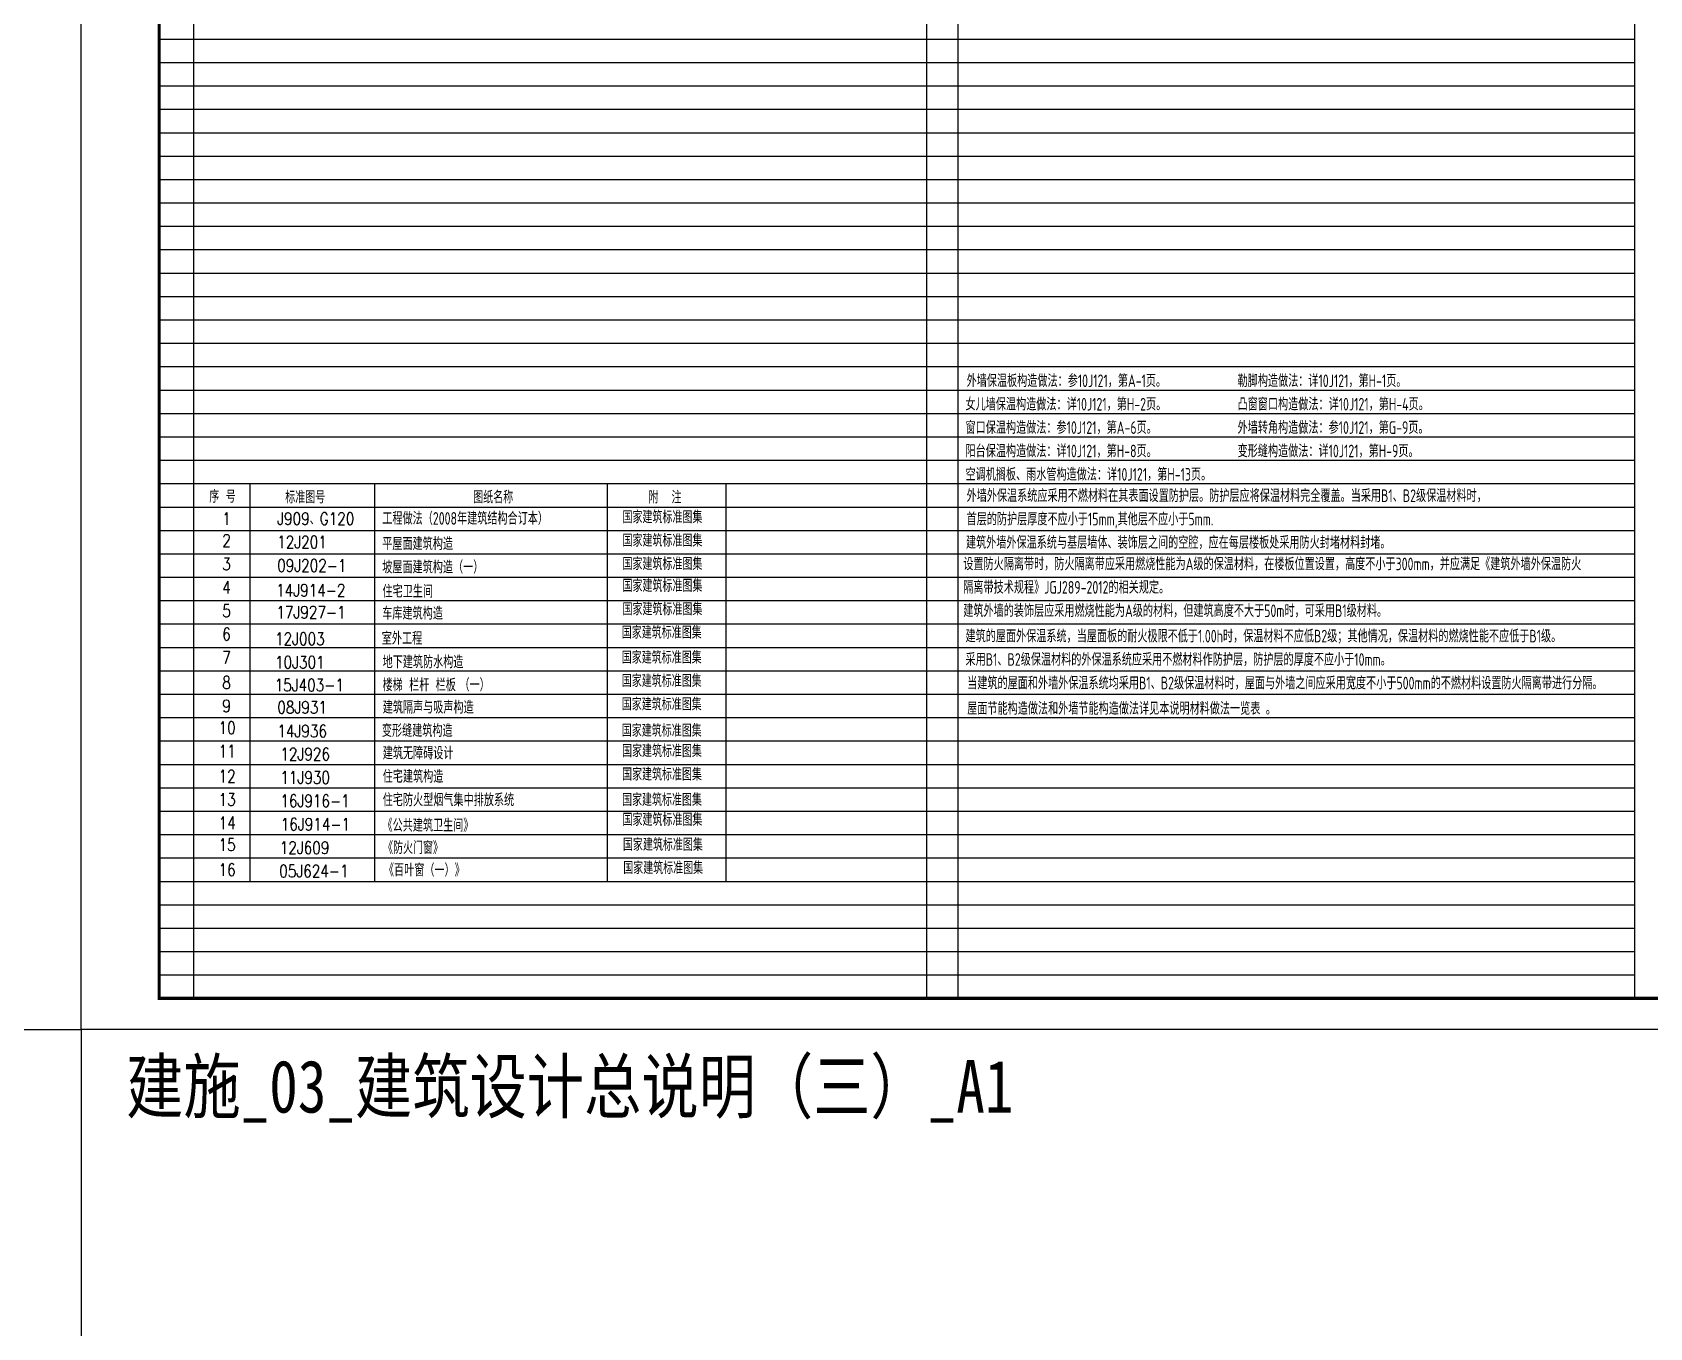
# Model space of a CAD drawing. Extents: x -518115 to 1124316, y -209821 to 1628073.
# Drawn here: x 812050 to 863890, y 1022475 to 1063998 of the extents above; entities that cross this region are included whole.
import ezdxf

# ---------------------------------------------------------------- set-up
doc = ezdxf.new("R2010")
doc.units = 0
doc.header["$LTSCALE"] = 1000
doc.header["$MEASUREMENT"] = 0
for name, color, linetype in [('Defpoint', 7, 'Continuous'), ('DOOR_FIRE_TEXT', 7, 'Continuous'), ('PUB_TEXT', 4, 'Continuous'), ('图框', 140, 'Continuous'), ('导图字', 7, 'Continuous')]:
    doc.layers.add(name, color=color, linetype=linetype)
doc.layers.add('yichutu', color=7, linetype='Continuous', true_color=0xffffff, plot=False)
doc.styles.add('_HZTXT', font='txt.shx', dxfattribs={"width": 0.8, "bigfont": 'hztxt.shx'})
doc.styles.add('文字说明', font='GBENOR', dxfattribs={"width": 0.8, "bigfont": 'HZTXT'})
doc.styles.add('黑体', font='')
doc.styles.get('黑体').set_extended_font_data('SimHei')

# ---------------------------------------------------------------- blocks, each defined once
blk = doc.blocks.new('TK')
at = {"layer": '图框'}
blk.add_lwpolyline([(465375, 548714), (549475, 548714), (549475, 489314), (465375, 489314)], close=True, dxfattribs=at)
blk.add_lwpolyline([(465375, 548714), (549475, 548714), (549475, 489314), (465375, 489314)], close=True, dxfattribs=at)
at = {"layer": '图框', "const_width": 100}
blk.add_lwpolyline([(548475, 490314), (548475, 547714), (467875, 547714), (467875, 490314)], close=True, dxfattribs=at)
blk = doc.blocks.new('yct-841-594-84100-59399.9999999999-100-1000.0')
at = {"layer": 'yichutu', "color": 7, "true_color": 0xffffff}
blk.add_lwpolyline([(0, 0), (0, 59400), (84100, 59400), (84100, 0)], close=True, dxfattribs=at)

msp = doc.modelspace()

# ---------------------------------------------------------------- linework, layer by layer
at = {"layer": 'Defpoint', "color": 252}
for p, q in [((817214.1, 1088532.1), (817214.1, 1033032.1)), ((817214.1, 1088532.1), (817214.1, 1050844.6)), ((840714.1, 1088532.1), (840714.1, 1033032.1)), ((841714.1, 1088532.1), (841714.1, 1033032.1)), ((863401.5, 1088532.1), (863401.5, 1033032.1)), ((841714.1, 1082532.1), (841714.1, 1044844.6)), ((816114.1, 1063782.1), (828383.4, 1063782.1)), ((817214.1, 1063782.1), (863401.5, 1063782.1)), ((816114.1, 1063032.1), (863401.5, 1063032.1)), ((816114.1, 1062282.1), (863401.5, 1062282.1)), ((816114.1, 1061532.1), (863401.5, 1061532.1)), ((816114.1, 1060782.1), (863401.5, 1060782.1)), ((816114.1, 1060032.1), (863401.5, 1060032.1)), ((816114.1, 1059282.1), (863401.5, 1059282.1)), ((816114.1, 1058532.1), (863401.5, 1058532.1)), ((816114.1, 1057782.1), (863401.5, 1057782.1)), ((816114.1, 1057032.1), (863401.5, 1057032.1)), ((816114.1, 1056282.1), (863401.5, 1056282.1)), ((816114.1, 1055532.1), (863401.5, 1055532.1)), ((816114.1, 1054782.1), (863401.5, 1054782.1)), ((816114.1, 1054032.1), (863401.5, 1054032.1)), ((816114.1, 1053282.1), (863401.5, 1053282.1)), ((816114.1, 1052532.1), (863401.5, 1052532.1)), ((816114.1, 1051782.1), (863401.5, 1051782.1)), ((816114.1, 1051032.1), (863401.5, 1051032.1)), ((816114.1, 1050282.1), (863401.5, 1050282.1)), ((816114.1, 1049532.1), (863401.5, 1049532.1)), ((817214.1, 1049532.1), (834276, 1049532.1)), ((819034.7, 1036782.1), (819034.7, 1049532.1)), ((823026.2, 1036782.1), (823026.2, 1049532.1)), ((830488.9, 1036782.1), (830488.9, 1049532.1)), ((834276, 1049532.1), (834276, 1036782.1)), ((816114.1, 1048782.1), (863401.5, 1048782.1)), ((817214.1, 1048782.1), (834276, 1048782.1)), ((816114.1, 1048032.1), (863401.5, 1048032.1)), ((817214.1, 1048032.1), (834276, 1048032.1)), ((816114.1, 1047282.1), (863401.5, 1047282.1)), ((817214.1, 1047282.1), (834276, 1047282.1)), ((816114.1, 1046532.1), (863401.5, 1046532.1)), ((817214.1, 1046532.1), (834276, 1046532.1)), ((816114.1, 1045782.1), (863401.5, 1045782.1)), ((817214.1, 1045782.1), (834276, 1045782.1)), ((816114.1, 1045032.1), (863401.5, 1045032.1)), ((817214.1, 1045032.1), (834276, 1045032.1)), ((816114.1, 1044282.1), (863401.5, 1044282.1)), ((817214.1, 1044282.1), (834276, 1044282.1)), ((816114.1, 1043532.1), (863401.5, 1043532.1)), ((817214.1, 1043532.1), (834276, 1043532.1)), ((816114.1, 1042782.1), (863401.5, 1042782.1)), ((817214.1, 1042782.1), (834276, 1042782.1)), ((816114.1, 1042032.1), (863401.5, 1042032.1)), ((817214.1, 1042032.1), (834276, 1042032.1)), ((816114.1, 1041282.1), (863401.5, 1041282.1)), ((817214.1, 1041282.1), (834276, 1041282.1)), ((816114.1, 1040532.1), (863401.5, 1040532.1)), ((817214.1, 1040532.1), (834276, 1040532.1)), ((816114.1, 1039782.1), (863401.5, 1039782.1)), ((817214.1, 1039782.1), (834276, 1039782.1)), ((816114.1, 1039032.1), (863401.5, 1039032.1)), ((817214.1, 1039032.1), (834276, 1039032.1)), ((816114.1, 1038282.1), (863401.5, 1038282.1)), ((816114.1, 1037532.1), (863401.5, 1037532.1)), ((816114.1, 1036782.1), (863401.5, 1036782.1)), ((816114.1, 1036032.1), (863401.5, 1036032.1)), ((816114.1, 1035282.1), (863401.5, 1035282.1)), ((816114.1, 1034532.1), (863401.5, 1034532.1)), ((816114.1, 1033782.1), (863401.5, 1033782.1)), ((816114.1, 1033032.1), (863401.5, 1033032.1))]:
    msp.add_line(p, q, dxfattribs=at)
at = {"layer": '图框', "color": 2}
msp.add_lwpolyline([(813614.1, 1014032.1), (782614.1, 1014032.1), (782614.1, 1032032.1), (813614.1, 1032032.1)], close=True, dxfattribs=at)

# ---------------------------------------------------------------- block references
msp.add_blockref('TK', (348239.1, 542718.4))
at = {"layer": 'yichutu'}
msp.add_blockref('yct-841-594-84100-59399.9999999999-100-1000.0', (813614.1, 1032032.1), dxfattribs=at)

# ---------------------------------------------------------------- texts
at = {"layer": 'DOOR_FIRE_TEXT', "color": 2, "style": '文字说明', "width": 0.8}
for s, p in [('外墙外保温系统应采用不燃材料在其表面设置防护层。防护层应将保温材料完全覆盖。当采用B1、B2级保温材料时，', (841996.7, 1048942.1)), ('首层的防护层厚度不应小于15mm,其他层不应小于5mm.', (841996.7, 1048192.1)), ('建筑外墙外保温系统与基层墙体、装饰层之间的空腔，应在每层楼板处采用防火封堵材料封堵。', (841976, 1047442.1)), ('设置防火隔离带时，防火隔离带应采用燃烧性能为A级的保温材料，在楼板位置设置，高度不小于300mm，并应满足《建筑外墙外保温防火', (841890.7, 1046754.5)), ('隔离带技术规程》JGJ289-2012的相关规定。', (841890.7, 1046004.5)), ('建筑外墙的装饰层应采用燃烧性能为A级的材料，但建筑高度不大于50m时，可采用B1级材料。', (841890.7, 1045254.5)), ('建筑的屋面外保温系统，当屋面板的耐火极限不低于1.00h时，保温材料不应低B2级；其他情况，保温材料的燃烧性能不应低于B1级。', (841961.9, 1044441.7)), ('采用B1、B2级保温材料的外保温系统应采用不燃材料作防护层，防护层的厚度不应小于10mm。', (841961.9, 1043691.7)), ('当建筑的屋面和外墙外保温系统均采用B1、B2级保温材料时，屋面与外墙之间应采用宽度不小于500mm的不燃材料设置防火隔离带进行分隔。', (842015.7, 1042936.8))]:
    msp.add_text(s, height=405, dxfattribs=at).set_placement(p)
at = {"layer": 'DOOR_FIRE_TEXT', "width": 0.8}
for s, height, style, p in [('工程做法（2008年建筑结构合订本）', 405, '文字说明', (823267.1, 1048214.3)), ('国家建筑标准图集', 400, '_HZTXT', (830966.9, 1048260)), ('平屋面建筑构造', 405, '文字说明', (823266, 1047402.3)), ('国家建筑标准图集', 400, '_HZTXT', (830966.9, 1047510)), ('国家建筑标准图集', 400, '_HZTXT', (830966.9, 1046760)), ('坡屋面建筑构造（一）', 405, '文字说明', (823266, 1046652.3)), ('住宅卫生间', 405, '文字说明', (823273.6, 1045875.4)), ('国家建筑标准图集', 400, '_HZTXT', (830966.9, 1046060)), ('车库建筑构造', 405, '文字说明', (823266, 1045172.7)), ('国家建筑标准图集', 400, '_HZTXT', (830966.9, 1045310)), ('室外工程', 405, '文字说明', (823250.9, 1044367.9)), ('国家建筑标准图集', 400, '_HZTXT', (830943.6, 1044560)), ('国家建筑标准图集', 400, '_HZTXT', (830943.6, 1043760)), ('地下建筑防水构造', 405, '文字说明', (823276.1, 1043612.7)), ('楼梯', 400, '_HZTXT', (823278.6, 1042877.2)), ('栏杆', 405, '文字说明', (824128.3, 1042877.2)), ('栏板', 405, '文字说明', (824977.9, 1042877.2)), ('（一）', 405, '文字说明', (825739.3, 1042877.2)), ('国家建筑标准图集', 400, '_HZTXT', (830943.6, 1043010)), ('建筑隔声与吸声构造', 405, '文字说明', (823281.1, 1042157.9)), ('国家建筑标准图集', 400, '_HZTXT', (830943.6, 1042260)), ('变形缝建筑构造', 405, '文字说明', (823253.4, 1041413.1)), ('国家建筑标准图集', 400, '_HZTXT', (830943.6, 1041415.6)), ('建筑无障碍设计', 405, '文字说明', (823281.1, 1040690.9)), ('国家建筑标准图集', 400, '_HZTXT', (830952.1, 1040762.9)), ('国家建筑标准图集', 400, '_HZTXT', (830952.1, 1040012.9)), ('住宅建筑构造', 405, '文字说明', (823281.1, 1039940.9)), ('住宅防火型烟气集中排放系统', 405, '文字说明', (823281.1, 1039190.9)), ('国家建筑标准图集', 400, '_HZTXT', (830952.1, 1039197.6)), ('国家建筑标准图集', 400, '_HZTXT', (830966.9, 1038560)), ('《公共建筑卫生间》', 405, '文字说明', (823273.6, 1038375.4)), ('《防火门窗》', 400, '_HZTXT', (823291.4, 1037660.9)), ('国家建筑标准图集', 400, '_HZTXT', (830981.6, 1037760)), ('《百叶窗（一）》', 405, '文字说明', (823319.2, 1036940.9)), ('国家建筑标准图集', 400, '_HZTXT', (830990.1, 1037012.9))]:
    msp.add_text(s, height=height, dxfattribs=dict(at, style=style)).set_placement(p)
at = {"layer": 'PUB_TEXT', "color": 3, "style": '文字说明', "width": 0.8}
for s, p in [('外墙保温板构造做法：参10J121，第A-1页。', (841996.7, 1052626.4)), ('勒脚构造做法：详10J121，第H-1页。', (850683.3, 1052626.4)), ('女儿墙保温构造做法：详10J121，第H-2页。', (841961.9, 1051876.1)), ('凸窗窗口构造做法：详10J121，第H-4页。', (850683.3, 1051876.4)), ('窗口保温构造做法：参10J121，第A-6页。', (841961.9, 1051126.1)), ('外墙转角构造做法：参10J121，第G-9页。', (850683.3, 1051126.4)), ('阳台保温构造做法：详10J121，第H-8页。', (841961.9, 1050376.1)), ('变形缝构造做法：详10J121，第H-9页。', (850683.3, 1050376.4)), ('空调机搁板、雨水管构造做法：详10J121，第H-13页。', (841961.9, 1049626.1))]:
    msp.add_text(s, height=405, dxfattribs=at).set_placement(p)
at = {"layer": 'PUB_TEXT', "width": 0.8}
for s, height, style, p in [('序', 400, '_HZTXT', (817720.5, 1048918.1)), ('号', 400, '_HZTXT', (818250.2, 1048918.1)), ('标准图号', 400, '_HZTXT', (820156.2, 1048897.4)), ('图纸名称', 400, '_HZTXT', (826182.2, 1048897.4)), ('附', 400, '_HZTXT', (831799.9, 1048894.4)), ('注', 400, '_HZTXT', (832539.2, 1048894.4)), ('1', 400, '_HZTXT', (818138.3, 1048206.3)), ('J909、G120', 400, '_HZTXT', (819898.3, 1048208.7)), ('2', 400, '_HZTXT', (818138.3, 1047506.3)), ('12J201', 400, '_HZTXT', (819898.3, 1047458.7)), ('3', 400, '_HZTXT', (818138.3, 1046756.3)), ('09J202-1', 400, '_HZTXT', (819898.3, 1046708.7)), ('4', 400, '_HZTXT', (818138.3, 1046006.3)), ('14J914-2', 400, '_HZTXT', (819865, 1045912.9)), ('5', 400, '_HZTXT', (818138.3, 1045256.3)), ('17J927-1', 400, '_HZTXT', (819870.4, 1045208.7)), ('6', 400, '_HZTXT', (818138.3, 1044506.3)), ('12J003', 400, '_HZTXT', (819828.7, 1044354.7)), ('7', 400, '_HZTXT', (818138.3, 1043756.3)), ('10J301', 400, '_HZTXT', (819828.7, 1043604.7)), ('8', 400, '_HZTXT', (818138.3, 1042956.3)), ('15J403-1', 400, '_HZTXT', (819816.4, 1042875.2)), ('9', 400, '_HZTXT', (818138.3, 1042206.3)), ('08J931', 400, '_HZTXT', (819902.5, 1042161.3)), ('屋面节能构造做法和外墙节能构造做法详见本说明材料做法一览表 。', 405, '文字说明', (842015.7, 1042121.2)), ('10', 400, '_HZTXT', (818019.9, 1041506.3)), ('14J936', 400, '_HZTXT', (819902.5, 1041400)), ('11', 400, '_HZTXT', (818019.9, 1040756.3)), ('12J926', 400, '_HZTXT', (819998.9, 1040661.3)), ('12', 400, '_HZTXT', (818019.9, 1039956)), ('11J930', 400, '_HZTXT', (819998.9, 1039911.3)), ('13', 400, '_HZTXT', (818019.9, 1039206)), ('16J916-1 ', 400, '_HZTXT', (819998.9, 1039161.3)), ('14', 400, '_HZTXT', (818019.9, 1038456)), ('16J914-1', 400, '_HZTXT', (820011.3, 1038412.9)), ('15', 400, '_HZTXT', (818019.9, 1037756.3)), ('12J609', 400, '_HZTXT', (819980.5, 1037661.3)), ('16', 400, '_HZTXT', (818019.9, 1036956)), ('05J624-1 ', 400, '_HZTXT', (819965, 1036911.3))]:
    msp.add_text(s, height=height, dxfattribs=dict(at, style=style)).set_placement(p)
at = {"layer": '导图字', "color": 1, "style": '黑体', "width": 0.8}
msp.add_text('建施_03_建筑设计总说明（三）_A1', height=1682.363, dxfattribs=at).set_placement((815057.3, 1029368.6))

doc.saveas('drawing.dxf')
